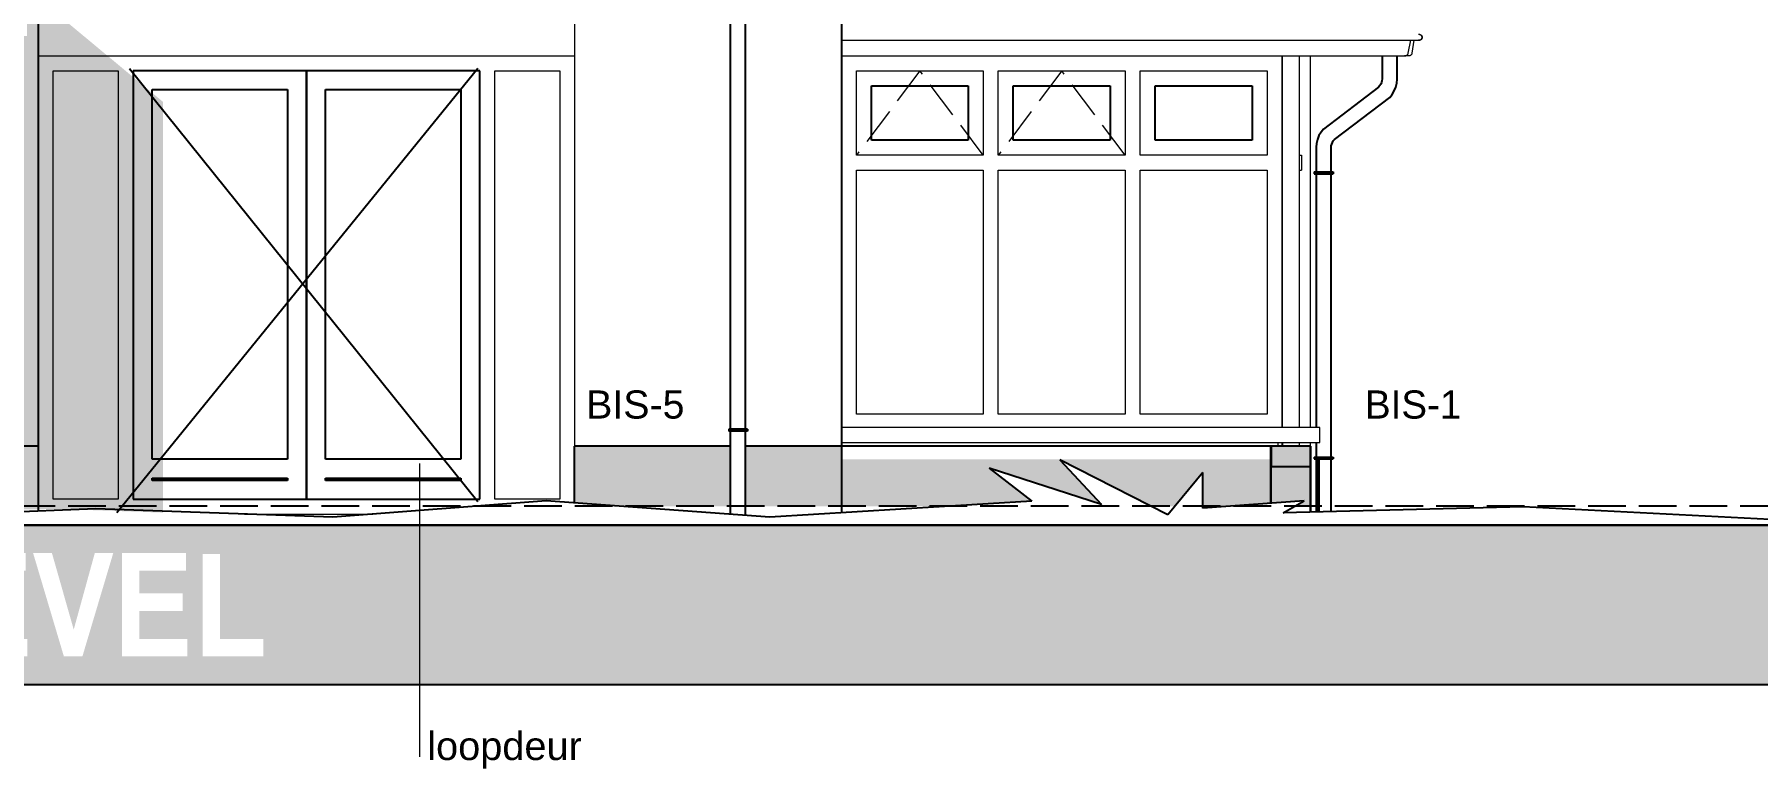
# Model space of a CAD drawing. Header units: millimetres. Extents: x 0 to 1200, y 0 to 841.
# Drawn here: x 693.2 to 785, y 658.3 to 697.4 of the extents above; entities that cross this region are included whole.
import ezdxf

# ---------------------------------------------------------------- set-up
doc = ezdxf.new("R2010")
doc.units = ezdxf.units.MM
doc.linetypes.add('PUNKT2_S9', pattern=[1, 0, -1])
doc.linetypes.add('VERDECKT2_S2', pattern=[2.7, 2, -0.7])
doc.layers.add('Standard', color=7, linetype='Continuous', lineweight=25)
doc.styles.add('ARIAL', font='arial.ttf')

msp = doc.modelspace()

# ---------------------------------------------------------------- hatches: boundary and pattern name
at = {"layer": 'Standard', "linetype": 'PUNKT2_S9', "lineweight": 25}
h = msp.add_hatch(color=8, dxfattribs=at)
h.paths.add_polyline_path([(673.168, 697.363), (673.168, 675.503), (673.368, 675.503), (673.368, 697.363)])
h.paths.add_polyline_path([(688.858, 697.361), (674.168, 697.363), (674.168, 675.503), (688.858, 675.503)])
h.paths.add_polyline_path([(690.278, 697.361), (690.278, 675.503), (691.188, 675.503), (691.188, 672.11), (694.441, 672.158), (700.014, 671.965), (700.014, 693.856), (692.978, 699.703), (692.978, 699.003), (692.778, 699.001), (692.778, 697.361)])
for points in [[(730.265, 675.503), (721.948, 675.503), (721.948, 672.48), (724.392, 672.303), (730.265, 672.303)], [(736.168, 675.503), (731.065, 675.503), (731.065, 672.303), (736.168, 672.303)], [(761.168, 675.503), (759.068, 675.503), (759.068, 672.467), (760.834, 672.594), (760.33, 672.303), (761.168, 672.303)], [(736.188, 674.803), (736.188, 672.303), (741.961, 672.303), (746.315, 672.565), (744.05, 674.327), (750.038, 672.397), (747.804, 674.775), (752.66, 672.303), (753.957, 672.303), (755.436, 674.104), (755.436, 672.303), (756.81, 672.303), (759.048, 672.465), (759.048, 674.803)]]:
    msp.add_hatch(color=255, dxfattribs=at).paths.add_polyline_path(points)
at = {"layer": 'Standard', "linetype": 'PUNKT2_S9', "lineweight": -3}
h = msp.add_hatch(color=0, dxfattribs=at)
h.paths.add_polyline_path([(681.85, 667.492), (682.14, 667.544), (682.288, 667.634), (682.4, 667.777), (682.469, 667.961), (682.494, 668.19), (682.462, 668.441), (682.369, 668.636), (682.222, 668.779), (682.022, 668.854), (681.796, 668.869), (681.346, 668.873), (680.624, 668.873), (680.624, 667.477), (681.309, 667.477)])
h.paths.add_polyline_path([(658.821, 666.479), (660.071, 666.479), (659.439, 668.52)])
h.paths.add_polyline_path([(791.468, 671.303), (566.468, 671.303), (566.468, 662.803), (791.468, 662.803)])
h.paths.add_polyline_path([(705.363, 665.23), (705.363, 664.303), (702.137, 664.303), (702.137, 669.758), (703.062, 669.758), (703.062, 665.23)], flags=16)
h.paths.add_polyline_path([(701.24, 669.803), (701.24, 668.873), (698.766, 668.873), (698.766, 667.654), (701.068, 667.654), (701.068, 666.727), (698.766, 666.727), (698.766, 665.23), (701.327, 665.23), (701.327, 664.303), (697.841, 664.303), (697.841, 669.803)], flags=16)
h.paths.add_polyline_path([(694.105, 669.803), (695.265, 665.732), (696.387, 669.803), (697.37, 669.803), (695.728, 664.303), (694.74, 664.303), (693.102, 669.803)], flags=16)
h.paths.add_polyline_path([(692.786, 664.303), (689.3, 664.303), (689.3, 669.803), (692.699, 669.803), (692.699, 668.873), (690.225, 668.873), (690.225, 667.654), (692.527, 667.654), (692.527, 666.727), (690.225, 666.727), (690.225, 665.23), (692.786, 665.23)], flags=16)
h.paths.add_polyline_path([(686.452, 666.325), (686.452, 667.252), (688.446, 667.252), (688.446, 665.061), (688.09, 664.742), (687.602, 664.464), (687.049, 664.273), (686.486, 664.21), (685.814, 664.299), (685.232, 664.57), (684.763, 665.013), (684.429, 665.605), (684.226, 666.311), (684.16, 667.071), (684.235, 667.883), (684.46, 668.599), (684.829, 669.188), (685.339, 669.623), (685.833, 669.83), (686.436, 669.897), (687.196, 669.788), (687.768, 669.466), (688.165, 668.955), (688.387, 668.28), (687.468, 668.073), (687.327, 668.437), (687.102, 668.711), (686.802, 668.887), (686.436, 668.948), (685.892, 668.831), (685.47, 668.486), (685.204, 667.912), (685.113, 667.117), (685.204, 666.261), (685.476, 665.646), (685.896, 665.282), (686.426, 665.158), (686.717, 665.192), (687.009, 665.293), (687.28, 665.447), (687.512, 665.628), (687.512, 666.325)], flags=16)
h.paths.add_polyline_path([(679.699, 669.803), (681.647, 669.803), (682.281, 669.766), (682.712, 669.653), (683.012, 669.45), (683.247, 669.128), (683.397, 668.722), (683.447, 668.261), (683.372, 667.695), (683.144, 667.237), (682.766, 666.91), (682.237, 666.73), (682.512, 666.51), (682.731, 666.269), (682.963, 665.92), (683.26, 665.377), (683.819, 664.303), (682.712, 664.303), (682.043, 665.5), (681.744, 666.021), (681.556, 666.307), (681.421, 666.449), (681.278, 666.535), (681.087, 666.584), (680.812, 666.599), (680.624, 666.599), (680.624, 664.303), (679.699, 664.303)], flags=16)
h.paths.add_polyline_path([(678.652, 666.727), (676.35, 666.727), (676.35, 665.23), (678.911, 665.23), (678.911, 664.303), (675.425, 664.303), (675.425, 669.803), (678.824, 669.803), (678.824, 668.873), (676.35, 668.873), (676.35, 667.654), (678.652, 667.654)], flags=16)
h.paths.add_polyline_path([(671.185, 668.873), (671.185, 669.803), (674.828, 669.803), (674.828, 668.873), (673.471, 668.873), (673.471, 664.303), (672.545, 664.303), (672.545, 668.873)], flags=16)
h.paths.add_polyline_path([(670.557, 664.303), (669.631, 664.303), (669.631, 666.708), (667.818, 666.708), (667.818, 664.303), (666.893, 664.303), (666.893, 669.803), (667.818, 669.803), (667.818, 667.638), (669.631, 667.638), (669.631, 669.803), (670.557, 669.803)], flags=16)
h.paths.add_polyline_path([(663.36, 664.397), (662.691, 664.956), (662.25, 665.845), (662.103, 667.005), (662.25, 668.224), (662.694, 669.135), (663.379, 669.706), (664.248, 669.897), (665.011, 669.747), (665.614, 669.301), (665.886, 668.869), (666.083, 668.288), (665.167, 668.025), (665.042, 668.407), (664.826, 668.7), (664.541, 668.884), (664.201, 668.948), (663.739, 668.839), (663.373, 668.509), (663.135, 667.935), (663.056, 667.087), (663.135, 666.194), (663.37, 665.601), (663.729, 665.267), (664.182, 665.158), (664.526, 665.23), (664.817, 665.44), (665.045, 665.8), (665.198, 666.325), (666.095, 665.984), (665.82, 665.2), (665.408, 664.644), (664.864, 664.318), (664.192, 664.21)], flags=16)
h.paths.add_polyline_path([(660.768, 664.303), (660.368, 665.553), (658.536, 665.553), (658.158, 664.303), (657.176, 664.303), (658.961, 669.803), (659.94, 669.803), (661.775, 664.303)], flags=16)

# ---------------------------------------------------------------- linework, layer by layer
at = {"layer": 'Standard', "color": 7, "linetype": 'Continuous', "lineweight": 25}
for p, q in [((693.368, 725.903), (693.368, 672.043)), ((736.168, 711.153), (736.168, 671.956))]:
    msp.add_line(p, q, dxfattribs=at)
at = {"layer": 'Standard', "color": 7, "linetype": 'Continuous', "lineweight": -3}
for p, q in [((730.265, 676.403), (730.265, 698.803)), ((731.065, 676.403), (731.065, 698.803)), ((764.986, 696.303), (764.986, 695.083)), ((765.786, 695.052), (765.786, 696.303)), ((764.986, 695.083), (764.977, 694.974)), ((765.77, 694.848), (765.786, 695.052)), ((764.799, 694.632), (761.867, 692.396)), ((764.87, 694.715), (764.799, 694.632)), ((764.919, 694.795), (764.87, 694.715)), ((764.955, 694.882), (764.919, 694.795)), ((764.977, 694.974), (764.955, 694.882)), ((765.387, 694.088), (765.519, 694.244)), ((765.519, 694.244), (765.634, 694.431)), ((765.634, 694.431), (765.718, 694.634)), ((765.718, 694.634), (765.77, 694.848)), ((762.455, 691.852), (765.387, 694.088)), ((761.867, 692.396), (761.734, 692.241)), ((761.484, 691.636), (761.468, 691.433)), ((761.468, 691.433), (761.468, 690.123)), ((761.535, 691.85), (761.484, 691.636)), ((761.619, 692.053), (761.535, 691.85)), ((761.734, 692.241), (761.619, 692.053)), ((762.268, 691.401), (762.276, 691.511)), ((762.268, 690.123), (762.268, 691.401)), ((762.276, 691.511), (762.298, 691.602)), ((762.298, 691.602), (762.334, 691.689)), ((762.334, 691.689), (762.383, 691.769)), ((762.383, 691.769), (762.455, 691.852)), ((761.372, 690.123), (761.372, 690.023)), ((761.372, 690.123), (761.378, 690.123)), ((761.372, 690.023), (761.378, 690.023)), ((761.378, 690.123), (761.396, 690.123)), ((761.378, 690.023), (761.396, 690.023)), ((761.396, 690.123), (761.426, 690.123)), ((761.396, 690.023), (761.426, 690.023)), ((761.426, 690.123), (761.467, 690.123)), ((761.426, 690.023), (761.467, 690.023)), ((761.467, 690.123), (761.518, 690.123)), ((761.467, 690.023), (761.518, 690.023)), ((761.468, 690.023), (761.468, 676.503)), ((761.518, 690.123), (761.578, 690.123)), ((761.518, 690.023), (761.578, 690.023)), ((761.578, 690.123), (761.645, 690.123)), ((761.578, 690.023), (761.645, 690.023)), ((761.645, 690.123), (761.717, 690.123)), ((761.645, 690.023), (761.717, 690.023)), ((761.717, 690.123), (761.794, 690.123)), ((761.717, 690.023), (761.794, 690.023)), ((761.794, 690.123), (761.872, 690.123)), ((761.794, 690.023), (761.872, 690.023)), ((761.872, 690.123), (761.95, 690.123)), ((761.872, 690.023), (761.95, 690.023)), ((761.95, 690.123), (762.026, 690.123)), ((761.95, 690.023), (762.026, 690.023)), ((762.026, 690.123), (762.099, 690.123)), ((762.026, 690.023), (762.099, 690.023)), ((762.099, 690.123), (762.166, 690.123)), ((762.099, 690.023), (762.166, 690.023)), ((762.166, 690.123), (762.225, 690.123)), ((762.166, 690.023), (762.225, 690.023)), ((762.225, 690.123), (762.276, 690.123)), ((762.225, 690.023), (762.276, 690.023)), ((762.268, 674.923), (762.268, 690.023)), ((762.276, 690.123), (762.317, 690.123)), ((762.276, 690.023), (762.317, 690.023)), ((762.317, 690.123), (762.347, 690.123)), ((762.317, 690.023), (762.347, 690.023)), ((762.347, 690.123), (762.366, 690.123)), ((762.347, 690.023), (762.366, 690.023)), ((762.366, 690.123), (762.372, 690.123)), ((762.366, 690.023), (762.372, 690.023)), ((762.372, 690.123), (762.372, 690.023)), ((730.175, 676.403), (730.169, 676.403)), ((730.169, 676.403), (730.169, 676.303)), ((730.175, 676.303), (730.169, 676.303)), ((730.194, 676.403), (730.175, 676.403)), ((730.194, 676.303), (730.175, 676.303)), ((730.224, 676.403), (730.194, 676.403)), ((730.224, 676.303), (730.194, 676.303)), ((730.265, 676.403), (730.224, 676.403)), ((730.265, 676.303), (730.224, 676.303)), ((730.316, 676.403), (730.265, 676.403)), ((730.316, 676.303), (730.265, 676.303)), ((730.265, 671.877), (730.265, 676.303)), ((730.375, 676.403), (730.316, 676.403)), ((730.375, 676.303), (730.316, 676.303)), ((730.442, 676.403), (730.375, 676.403)), ((730.442, 676.303), (730.375, 676.303)), ((730.515, 676.403), (730.442, 676.403)), ((730.515, 676.303), (730.442, 676.303)), ((730.591, 676.403), (730.515, 676.403)), ((730.591, 676.303), (730.515, 676.303)), ((730.669, 676.403), (730.591, 676.403)), ((730.669, 676.303), (730.591, 676.303)), ((730.747, 676.403), (730.669, 676.403)), ((730.747, 676.303), (730.669, 676.303)), ((730.824, 676.403), (730.747, 676.403)), ((730.824, 676.303), (730.747, 676.303)), ((730.896, 676.403), (730.824, 676.403)), ((730.896, 676.303), (730.824, 676.303)), ((730.963, 676.403), (730.896, 676.403)), ((730.963, 676.303), (730.896, 676.303)), ((731.023, 676.403), (730.963, 676.403)), ((731.023, 676.303), (730.963, 676.303)), ((731.074, 676.403), (731.023, 676.403)), ((731.074, 676.303), (731.023, 676.303)), ((731.065, 671.82), (731.065, 676.303)), ((731.115, 676.403), (731.074, 676.403)), ((731.115, 676.303), (731.074, 676.303)), ((731.145, 676.403), (731.115, 676.403)), ((731.145, 676.303), (731.115, 676.303)), ((731.163, 676.403), (731.145, 676.403)), ((731.163, 676.303), (731.145, 676.303)), ((731.169, 676.403), (731.163, 676.403)), ((731.169, 676.303), (731.163, 676.303)), ((731.169, 676.403), (731.169, 676.303)), ((759.658, 675.703), (759.658, 675.503)), ((761.372, 674.923), (761.372, 674.823)), ((761.372, 674.923), (761.378, 674.923)), ((761.378, 674.923), (761.396, 674.923)), ((761.396, 674.923), (761.426, 674.923)), ((761.426, 674.923), (761.467, 674.923)), ((761.467, 674.923), (761.518, 674.923)), ((761.468, 675.703), (761.468, 674.923)), ((761.518, 674.923), (761.578, 674.923)), ((761.578, 674.923), (761.645, 674.923)), ((761.645, 674.923), (761.717, 674.923)), ((761.717, 674.923), (761.794, 674.923)), ((761.794, 674.923), (761.872, 674.923)), ((761.872, 674.923), (761.95, 674.923)), ((761.95, 674.923), (762.026, 674.923)), ((762.026, 674.923), (762.099, 674.923)), ((762.099, 674.923), (762.166, 674.923)), ((762.166, 674.923), (762.225, 674.923)), ((762.225, 674.923), (762.276, 674.923)), ((762.276, 674.923), (762.317, 674.923)), ((762.317, 674.923), (762.347, 674.923)), ((762.347, 674.923), (762.366, 674.923)), ((762.366, 674.923), (762.372, 674.923)), ((762.372, 674.923), (762.372, 674.823)), ((761.372, 674.823), (761.378, 674.823)), ((761.378, 674.823), (761.396, 674.823)), ((761.396, 674.823), (761.426, 674.823)), ((761.426, 674.823), (761.467, 674.823)), ((761.467, 674.823), (761.518, 674.823)), ((761.468, 674.823), (761.468, 671.993)), ((761.518, 674.823), (761.578, 674.823)), ((761.578, 674.823), (761.645, 674.823)), ((761.585, 671.995), (761.585, 674.823)), ((761.633, 671.997), (761.633, 674.823)), ((761.645, 674.823), (761.717, 674.823)), ((761.717, 674.823), (761.794, 674.823)), ((761.794, 674.823), (761.872, 674.823)), ((761.872, 674.823), (761.95, 674.823)), ((761.95, 674.823), (762.026, 674.823)), ((762.026, 674.823), (762.099, 674.823)), ((762.099, 674.823), (762.166, 674.823)), ((762.166, 674.823), (762.225, 674.823)), ((762.225, 674.823), (762.276, 674.823)), ((762.268, 672.012), (762.268, 674.823)), ((762.276, 674.823), (762.317, 674.823)), ((762.317, 674.823), (762.347, 674.823)), ((762.347, 674.823), (762.366, 674.823)), ((762.366, 674.823), (762.372, 674.823))]:
    msp.add_line(p, q, dxfattribs=at)
at = {"layer": 'Standard', "color": 36, "linetype": 'Continuous', "lineweight": 18}
for p, q in [((693.368, 675.503), (693.368, 698.203)), ((721.968, 675.503), (721.968, 698.203)), ((736.168, 675.503), (736.168, 697.121)), ((736.168, 675.503), (736.168, 697.121)), ((761.168, 676.503), (761.168, 696.303)), ((759.428, 675.703), (759.428, 675.503)), ((759.658, 675.503), (759.658, 675.703)), ((761.168, 675.503), (761.168, 675.703)), ((704.368, 671.883), (711.199, 671.883))]:
    msp.add_line(p, q, dxfattribs=at)
at = {"layer": 'Standard', "color": 255, "linetype": 'Continuous', "lineweight": 18}
for p, q in [((736.168, 697.442), (736.168, 697.441)), ((736.168, 697.441), (736.168, 697.44)), ((736.168, 697.44), (736.168, 697.438)), ((736.168, 697.438), (736.168, 697.436)), ((736.168, 697.436), (736.168, 697.433)), ((736.168, 697.433), (736.168, 697.43)), ((736.168, 697.43), (736.168, 697.426)), ((736.168, 697.426), (736.168, 697.423)), ((736.168, 697.423), (736.168, 697.418)), ((736.168, 697.418), (736.168, 697.414)), ((736.168, 697.414), (736.168, 697.409)), ((736.168, 697.409), (736.168, 697.404)), ((736.168, 697.404), (736.168, 697.398)), ((736.168, 697.398), (736.168, 697.392)), ((736.168, 697.392), (736.168, 697.386)), ((736.168, 697.386), (736.168, 697.38)), ((736.168, 697.38), (736.168, 697.373)), ((736.168, 697.373), (736.168, 697.366)), ((736.168, 697.366), (736.168, 697.359)), ((736.168, 697.359), (736.168, 697.352)), ((736.168, 697.352), (736.168, 697.345)), ((736.168, 697.345), (736.168, 697.337)), ((736.168, 697.337), (736.168, 697.329)), ((736.168, 697.329), (736.168, 697.321)), ((736.168, 697.321), (736.168, 697.313)), ((736.168, 697.313), (736.168, 697.306)), ((736.168, 697.306), (736.168, 697.297)), ((736.168, 697.297), (736.168, 697.289)), ((736.168, 697.289), (736.168, 697.281)), ((736.168, 697.281), (736.168, 697.273)), ((736.168, 697.273), (736.168, 697.265)), ((736.168, 697.265), (736.168, 697.257)), ((736.168, 697.257), (736.168, 697.25)), ((736.168, 697.25), (736.168, 697.242)), ((736.168, 697.242), (736.168, 697.234)), ((736.168, 697.234), (736.168, 697.227)), ((736.168, 697.227), (736.168, 697.22)), ((736.168, 697.22), (736.168, 697.212)), ((736.168, 697.212), (736.168, 697.206)), ((736.168, 697.206), (736.168, 697.199)), ((736.168, 697.199), (736.168, 697.193)), ((736.168, 697.193), (736.168, 697.186)), ((736.168, 697.186), (736.168, 697.181)), ((736.168, 697.181), (736.168, 697.175)), ((736.168, 697.175), (736.168, 697.17)), ((736.168, 697.17), (736.168, 697.165)), ((736.168, 697.165), (736.168, 697.16)), ((736.168, 697.16), (736.168, 697.156)), ((736.168, 697.156), (736.168, 697.152)), ((736.168, 697.152), (736.168, 697.149)), ((736.168, 697.149), (736.168, 697.145)), ((736.168, 697.145), (736.168, 697.143)), ((736.168, 697.143), (736.168, 697.14)), ((736.168, 697.14), (736.168, 697.139)), ((736.168, 697.139), (736.168, 697.137)), ((736.168, 697.137), (736.168, 697.136)), ((736.168, 697.135), (766.927, 697.135)), ((736.168, 697.135), (736.168, 697.121)), ((766.381, 696.444), (766.512, 697.135)), ((766.67, 697.135), (766.573, 696.444)), ((766.936, 697.443), (766.926, 697.443)), ((766.927, 697.135), (766.937, 697.135)), ((766.977, 697.135), (766.927, 697.135)), ((766.946, 697.442), (766.936, 697.443)), ((766.937, 697.135), (766.947, 697.136)), ((766.956, 697.441), (766.946, 697.442)), ((766.947, 697.136), (766.957, 697.137)), ((766.962, 697.136), (766.955, 697.137)), ((766.966, 697.44), (766.956, 697.441)), ((766.957, 697.137), (766.967, 697.139)), ((766.969, 697.135), (766.962, 697.136)), ((766.976, 697.438), (766.966, 697.44)), ((766.967, 697.139), (766.977, 697.14)), ((766.977, 697.135), (766.969, 697.135)), ((766.976, 697.443), (766.984, 697.443)), ((766.985, 697.436), (766.976, 697.438)), ((766.977, 697.14), (766.986, 697.143)), ((766.984, 697.135), (766.977, 697.135)), ((766.984, 697.443), (766.991, 697.442)), ((766.992, 697.136), (766.984, 697.135)), ((766.995, 697.433), (766.985, 697.436)), ((766.986, 697.143), (766.996, 697.145)), ((766.991, 697.442), (766.998, 697.441)), ((766.999, 697.137), (766.992, 697.136)), ((767.004, 697.43), (766.995, 697.433)), ((766.996, 697.145), (767.005, 697.149)), ((766.998, 697.441), (767.006, 697.44)), ((767.006, 697.139), (766.999, 697.137)), ((767.013, 697.426), (767.004, 697.43)), ((767.005, 697.149), (767.014, 697.152)), ((767.006, 697.44), (767.013, 697.438)), ((767.013, 697.14), (767.006, 697.139)), ((767.013, 697.438), (767.02, 697.436)), ((767.022, 697.423), (767.013, 697.426)), ((767.02, 697.143), (767.013, 697.14)), ((767.014, 697.152), (767.023, 697.156)), ((767.02, 697.436), (767.027, 697.433)), ((767.027, 697.145), (767.02, 697.143)), ((767.03, 697.418), (767.022, 697.423)), ((767.023, 697.156), (767.031, 697.16)), ((767.027, 697.433), (767.034, 697.43)), ((767.034, 697.149), (767.027, 697.145)), ((767.039, 697.414), (767.03, 697.418)), ((767.031, 697.16), (767.039, 697.165)), ((767.034, 697.43), (767.04, 697.426)), ((767.041, 697.152), (767.034, 697.149)), ((767.047, 697.409), (767.039, 697.414)), ((767.039, 697.165), (767.047, 697.17)), ((767.04, 697.426), (767.047, 697.423)), ((767.047, 697.156), (767.041, 697.152)), ((767.047, 697.423), (767.053, 697.418)), ((767.054, 697.404), (767.047, 697.409)), ((767.047, 697.17), (767.055, 697.175)), ((767.054, 697.16), (767.047, 697.156)), ((767.053, 697.418), (767.059, 697.414)), ((767.061, 697.398), (767.054, 697.404)), ((767.06, 697.165), (767.054, 697.16)), ((767.055, 697.175), (767.062, 697.181)), ((767.059, 697.414), (767.065, 697.409)), ((767.066, 697.17), (767.06, 697.165)), ((767.068, 697.392), (767.061, 697.398)), ((767.062, 697.181), (767.069, 697.186)), ((767.065, 697.409), (767.071, 697.404)), ((767.071, 697.175), (767.066, 697.17)), ((767.075, 697.386), (767.068, 697.392)), ((767.069, 697.186), (767.075, 697.193)), ((767.071, 697.404), (767.076, 697.398)), ((767.077, 697.181), (767.071, 697.175)), ((767.081, 697.38), (767.075, 697.386)), ((767.075, 697.193), (767.081, 697.199)), ((767.076, 697.398), (767.081, 697.392)), ((767.082, 697.186), (767.077, 697.181)), ((767.081, 697.392), (767.086, 697.386)), ((767.087, 697.373), (767.081, 697.38)), ((767.081, 697.199), (767.087, 697.206)), ((767.086, 697.193), (767.082, 697.186)), ((767.086, 697.386), (767.091, 697.38)), ((767.091, 697.199), (767.086, 697.193)), ((767.092, 697.366), (767.087, 697.373)), ((767.087, 697.206), (767.092, 697.212)), ((767.091, 697.38), (767.095, 697.373)), ((767.095, 697.206), (767.091, 697.199)), ((767.097, 697.359), (767.092, 697.366)), ((767.092, 697.212), (767.097, 697.22)), ((767.095, 697.373), (767.099, 697.366)), ((767.099, 697.212), (767.095, 697.206)), ((767.101, 697.352), (767.097, 697.359)), ((767.097, 697.22), (767.101, 697.227)), ((767.099, 697.366), (767.102, 697.359)), ((767.102, 697.22), (767.099, 697.212)), ((767.105, 697.345), (767.101, 697.352)), ((767.101, 697.227), (767.105, 697.234)), ((767.102, 697.359), (767.105, 697.352)), ((767.106, 697.227), (767.102, 697.22)), ((767.105, 697.352), (767.108, 697.345)), ((767.108, 697.337), (767.105, 697.345)), ((767.105, 697.234), (767.108, 697.242)), ((767.108, 697.234), (767.106, 697.227)), ((767.108, 697.345), (767.111, 697.337)), ((767.111, 697.329), (767.108, 697.337)), ((767.108, 697.242), (767.111, 697.25)), ((767.111, 697.242), (767.108, 697.234)), ((767.111, 697.337), (767.113, 697.329)), ((767.113, 697.321), (767.111, 697.329)), ((767.111, 697.25), (767.114, 697.257)), ((767.113, 697.25), (767.111, 697.242)), ((767.113, 697.329), (767.115, 697.321)), ((767.115, 697.313), (767.113, 697.321)), ((767.115, 697.257), (767.113, 697.25)), ((767.114, 697.257), (767.115, 697.265)), ((767.115, 697.321), (767.116, 697.313)), ((767.117, 697.306), (767.115, 697.313)), ((767.115, 697.265), (767.117, 697.273)), ((767.116, 697.265), (767.115, 697.257)), ((767.116, 697.313), (767.117, 697.306)), ((767.117, 697.273), (767.116, 697.265)), ((767.117, 697.297), (767.117, 697.306)), ((767.117, 697.306), (767.117, 697.297)), ((767.118, 697.289), (767.117, 697.297)), ((767.118, 697.289), (767.117, 697.297)), ((767.117, 697.297), (767.118, 697.289)), ((767.117, 697.297), (767.118, 697.289)), ((767.117, 697.281), (767.118, 697.289)), ((767.117, 697.281), (767.118, 697.289)), ((767.117, 697.273), (767.117, 697.281)), ((767.118, 697.281), (767.117, 697.273)), ((767.118, 697.289), (767.118, 697.281)), ((767.118, 697.289), (767.118, 697.281)), ((736.168, 696.303), (766.178, 696.303)), ((766.178, 696.303), (766.189, 696.303)), ((766.423, 696.303), (766.178, 696.303)), ((766.189, 696.303), (766.199, 696.304)), ((766.199, 696.304), (766.209, 696.305)), ((766.209, 696.305), (766.22, 696.307)), ((766.22, 696.307), (766.23, 696.308)), ((766.23, 696.308), (766.24, 696.311)), ((766.24, 696.311), (766.25, 696.313)), ((766.25, 696.313), (766.259, 696.317)), ((766.259, 696.317), (766.269, 696.32)), ((766.269, 696.32), (766.278, 696.324)), ((766.278, 696.324), (766.287, 696.328)), ((766.287, 696.328), (766.296, 696.333)), ((766.296, 696.333), (766.304, 696.338)), ((766.304, 696.338), (766.312, 696.343)), ((766.312, 696.343), (766.32, 696.349)), ((766.32, 696.349), (766.327, 696.355)), ((766.327, 696.355), (766.334, 696.361)), ((766.334, 696.361), (766.341, 696.367)), ((766.341, 696.367), (766.347, 696.374)), ((766.347, 696.374), (766.353, 696.381)), ((766.353, 696.381), (766.358, 696.389)), ((766.358, 696.389), (766.363, 696.396)), ((766.363, 696.396), (766.367, 696.404)), ((766.367, 696.404), (766.371, 696.411)), ((766.371, 696.411), (766.374, 696.419)), ((766.374, 696.419), (766.377, 696.427)), ((766.377, 696.427), (766.38, 696.436)), ((766.38, 696.436), (766.381, 696.444)), ((766.431, 696.303), (766.423, 696.303)), ((766.439, 696.304), (766.431, 696.303)), ((766.446, 696.305), (766.439, 696.304)), ((766.454, 696.307), (766.446, 696.305)), ((766.461, 696.308), (766.454, 696.307)), ((766.469, 696.311), (766.461, 696.308)), ((766.476, 696.313), (766.469, 696.311)), ((766.483, 696.317), (766.476, 696.313)), ((766.49, 696.32), (766.483, 696.317)), ((766.497, 696.324), (766.49, 696.32)), ((766.504, 696.328), (766.497, 696.324)), ((766.51, 696.333), (766.504, 696.328)), ((766.516, 696.338), (766.51, 696.333)), ((766.522, 696.343), (766.516, 696.338)), ((766.528, 696.349), (766.522, 696.343)), ((766.533, 696.355), (766.528, 696.349)), ((766.539, 696.361), (766.533, 696.355)), ((766.544, 696.367), (766.539, 696.361)), ((766.548, 696.374), (766.544, 696.367)), ((766.552, 696.381), (766.548, 696.374)), ((766.556, 696.389), (766.552, 696.381)), ((766.56, 696.396), (766.556, 696.389)), ((766.563, 696.404), (766.56, 696.396)), ((766.566, 696.411), (766.563, 696.404)), ((766.568, 696.419), (766.566, 696.411)), ((766.57, 696.427), (766.568, 696.419)), ((766.572, 696.436), (766.57, 696.427)), ((766.573, 696.444), (766.572, 696.436))]:
    msp.add_line(p, q, dxfattribs=at)
at = {"layer": 'Standard', "color": 55, "linetype": 'Continuous', "lineweight": 18}
msp.add_line((693.368, 696.303), (721.968, 696.303), dxfattribs=at)
at = {"layer": 'Standard', "color": 51, "linetype": 'Continuous', "lineweight": 18}
for p, q in [((759.658, 676.503), (759.658, 696.303)), ((759.668, 676.503), (759.668, 696.303)), ((760.568, 696.303), (760.568, 676.503)), ((694.168, 695.503), (697.638, 695.503)), ((694.168, 672.683), (694.168, 695.503)), ((697.638, 695.503), (697.638, 672.683)), ((707.663, 695.503), (707.673, 695.503)), ((717.698, 672.683), (717.698, 695.503)), ((717.698, 695.503), (721.168, 695.503)), ((721.168, 695.503), (721.168, 672.683)), ((736.968, 695.503), (743.731, 695.503)), ((736.968, 691.003), (736.968, 695.503)), ((743.731, 695.503), (743.731, 691.003)), ((744.531, 691.003), (744.531, 695.503)), ((744.531, 695.503), (751.294, 695.503)), ((751.294, 695.503), (751.294, 691.003)), ((752.094, 691.003), (752.094, 695.503)), ((752.094, 695.503), (758.858, 695.503)), ((758.858, 695.503), (758.858, 691.003)), ((743.731, 691.003), (736.968, 691.003)), ((751.294, 691.003), (744.531, 691.003)), ((758.858, 691.003), (752.094, 691.003)), ((760.568, 691.003), (760.688, 691.003)), ((760.688, 691.003), (760.688, 690.203)), ((736.968, 690.203), (743.731, 690.203)), ((736.968, 677.203), (736.968, 690.203)), ((743.731, 690.203), (743.731, 677.203)), ((744.531, 690.203), (751.294, 690.203)), ((744.531, 677.203), (744.531, 690.203)), ((751.294, 690.203), (751.294, 677.203)), ((752.094, 690.203), (758.858, 690.203)), ((752.094, 677.203), (752.094, 690.203)), ((758.858, 690.203), (758.858, 677.203)), ((759.658, 690.203), (759.668, 690.203)), ((760.568, 690.203), (760.688, 690.203)), ((743.731, 677.203), (736.968, 677.203)), ((751.294, 677.203), (744.531, 677.203)), ((758.858, 677.203), (752.094, 677.203)), ((759.668, 675.503), (759.668, 675.703)), ((760.568, 675.703), (760.568, 675.503)), ((697.638, 672.683), (694.168, 672.683)), ((707.673, 672.683), (707.663, 672.683)), ((721.168, 672.683), (717.698, 672.683))]:
    msp.add_line(p, q, dxfattribs=at)
at = {"layer": 'Standard', "color": 117, "linetype": 'Continuous', "lineweight": -3}
for p, q in [((716.798, 695.633), (697.568, 671.95)), ((698.238, 695.633), (716.798, 672.553))]:
    msp.add_line(p, q, dxfattribs=at)
at = {"layer": 'Standard', "color": 51, "linetype": 'Continuous', "lineweight": -3}
for p, q in [((698.438, 695.503), (698.438, 672.683)), ((699.438, 695.503), (698.438, 695.503)), ((706.663, 695.503), (699.438, 695.503)), ((707.663, 695.503), (706.663, 695.503)), ((707.663, 672.683), (707.663, 695.503)), ((707.673, 695.503), (707.673, 672.683)), ((708.673, 695.503), (707.673, 695.503)), ((715.898, 695.503), (708.673, 695.503)), ((716.898, 695.503), (715.898, 695.503)), ((716.898, 672.683), (716.898, 695.503)), ((759.668, 695.503), (759.658, 695.503)), ((699.438, 694.503), (706.663, 694.503)), ((699.438, 674.803), (699.438, 694.503)), ((706.663, 694.503), (706.663, 674.803)), ((708.673, 694.503), (715.898, 694.503)), ((708.673, 674.803), (708.673, 694.503)), ((715.898, 694.503), (715.898, 674.803)), ((737.768, 694.703), (742.931, 694.703)), ((737.768, 691.803), (737.768, 694.703)), ((742.931, 694.703), (742.931, 691.803)), ((745.331, 694.703), (750.494, 694.703)), ((745.331, 691.803), (745.331, 694.703)), ((750.494, 694.703), (750.494, 691.803)), ((752.894, 694.703), (758.058, 694.703)), ((752.894, 691.803), (752.894, 694.703)), ((758.058, 694.703), (758.058, 691.803)), ((742.931, 691.803), (737.768, 691.803)), ((750.494, 691.803), (745.331, 691.803)), ((758.058, 691.803), (752.894, 691.803)), ((699.438, 673.683), (699.438, 673.803)), ((706.663, 673.683), (699.438, 673.683)), ((706.663, 673.803), (706.663, 673.683)), ((708.673, 673.683), (708.673, 673.803)), ((715.898, 673.683), (708.673, 673.683)), ((715.898, 673.803), (715.898, 673.683)), ((698.438, 672.683), (699.438, 672.683)), ((699.438, 672.683), (706.663, 672.683)), ((706.663, 672.683), (707.663, 672.683)), ((707.673, 672.683), (708.673, 672.683)), ((708.673, 672.683), (715.898, 672.683)), ((715.898, 672.683), (716.898, 672.683))]:
    msp.add_line(p, q, dxfattribs=at)
at = {"layer": 'Standard', "color": 7, "linetype": 'VERDECKT2_S2', "lineweight": 18}
for p, q in [((740.349, 695.503), (736.968, 691.003)), ((743.731, 691.003), (740.349, 695.503)), ((747.913, 695.503), (744.531, 691.003)), ((751.294, 691.003), (747.913, 695.503))]:
    msp.add_line(p, q, dxfattribs=at)
at = {"layer": 'Standard', "color": 59, "linetype": 'Continuous', "lineweight": 18}
for p, q in [((761.668, 676.503), (736.168, 676.503)), ((761.668, 675.703), (761.668, 676.503)), ((761.668, 675.703), (761.668, 676.503)), ((736.168, 675.703), (761.668, 675.703))]:
    msp.add_line(p, q, dxfattribs=at)
at = {"layer": 'Standard', "color": 26, "linetype": 'Continuous', "lineweight": -3}
for p, q in [((693.388, 675.503), (691.188, 675.503)), ((693.388, 672.043), (693.388, 675.503)), ((693.388, 672.043), (693.388, 675.503)), ((721.948, 672.48), (721.948, 675.503)), ((730.265, 675.503), (721.948, 675.503)), ((721.948, 672.48), (721.948, 675.503)), ((736.188, 675.503), (731.065, 675.503)), ((759.048, 675.503), (736.188, 675.503)), ((736.188, 671.956), (736.188, 675.503)), ((736.188, 671.956), (736.188, 675.503)), ((759.068, 675.503), (759.048, 675.503)), ((759.048, 672.465), (759.048, 675.503)), ((759.068, 672.467), (759.068, 675.503)), ((761.188, 675.503), (761.168, 675.503)), ((761.168, 671.985), (761.168, 675.503)), ((761.188, 671.986), (761.188, 675.503))]:
    msp.add_line(p, q, dxfattribs=at)
at = {"layer": 'Standard', "color": 5, "linetype": 'Continuous', "lineweight": -3}
for p, q in [((761.168, 675.503), (759.068, 675.503)), ((759.068, 675.503), (759.068, 674.403)), ((761.168, 674.403), (761.168, 675.503))]:
    msp.add_line(p, q, dxfattribs=at)
at = {"layer": 'Standard', "color": 26, "linetype": 'Continuous', "lineweight": 18}
for p, q in [((761.168, 675.503), (759.068, 675.503)), ((759.068, 672.467), (759.068, 675.503)), ((761.168, 671.985), (761.168, 675.503))]:
    msp.add_line(p, q, dxfattribs=at)
at = {"layer": 'Standard', "color": 255, "linetype": 'Continuous', "lineweight": -3}
for p, q in [((706.663, 674.803), (699.438, 674.803)), ((715.898, 674.803), (708.673, 674.803)), ((761.168, 674.403), (759.068, 674.403)), ((699.438, 673.803), (706.663, 673.803)), ((708.673, 673.803), (715.898, 673.803)), ((791.468, 671.303), (569.465, 671.303)), ((566.468, 662.803), (791.468, 662.803))]:
    msp.add_line(p, q, dxfattribs=at)
at = {"layer": 'Standard', "color": 117, "linetype": 'Continuous', "lineweight": 18}
msp.add_line((713.713, 658.945), (713.713, 674.573), dxfattribs=at)
at = {"layer": 'Standard', "color": 96, "linetype": 'Continuous', "lineweight": -3}
for p, q in [((744.05, 674.327), (746.315, 672.565)), ((750.038, 672.397), (744.05, 674.327)), ((747.804, 674.775), (750.038, 672.397)), ((753.574, 671.838), (747.804, 674.775)), ((755.436, 674.104), (753.574, 671.838)), ((755.436, 672.204), (755.436, 674.104)), ((696.441, 672.158), (683.479, 671.671)), ((709.067, 671.72), (696.441, 672.158)), ((720.441, 672.59), (709.067, 671.72)), ((732.354, 671.726), (720.441, 672.59)), ((746.315, 672.565), (732.354, 671.726)), ((760.834, 672.594), (755.436, 672.204)), ((759.717, 671.95), (760.834, 672.594)), ((772.499, 672.263), (759.717, 671.95)), ((791.468, 671.303), (772.499, 672.263)), ((569.465, 671.303), (791.468, 671.303))]:
    msp.add_line(p, q, dxfattribs=at)
at = {"layer": 'Standard', "color": 7, "linetype": 'VERDECKT2_S2', "lineweight": -3}
msp.add_line((791.468, 672.303), (566.468, 672.303), dxfattribs=at)

# ---------------------------------------------------------------- texts
at = {"layer": 'Standard', "color": 30, "linetype": 'Continuous', "lineweight": 18, "char_height": 1.5, "attachment_point": 7, "style": 'ARIAL'}
for s, insert, width in [('\\W1.00;BIS-5', (722.569, 676.953), 5.99872), ('\\W0.98;BIS-1', (764.069, 676.953), 5.98263)]:
    msp.add_mtext(s, dxfattribs=dict(at, insert=insert, width=width))
at = {"layer": 'Standard', "color": 7, "linetype": 'Continuous', "lineweight": -3, "insert": (714.103, 658.326), "char_height": 1.5, "width": 8.98014, "attachment_point": 7, "style": 'ARIAL'}
msp.add_mtext('\\W1.01;loopdeur', dxfattribs=at)

doc.saveas('drawing.dxf')
